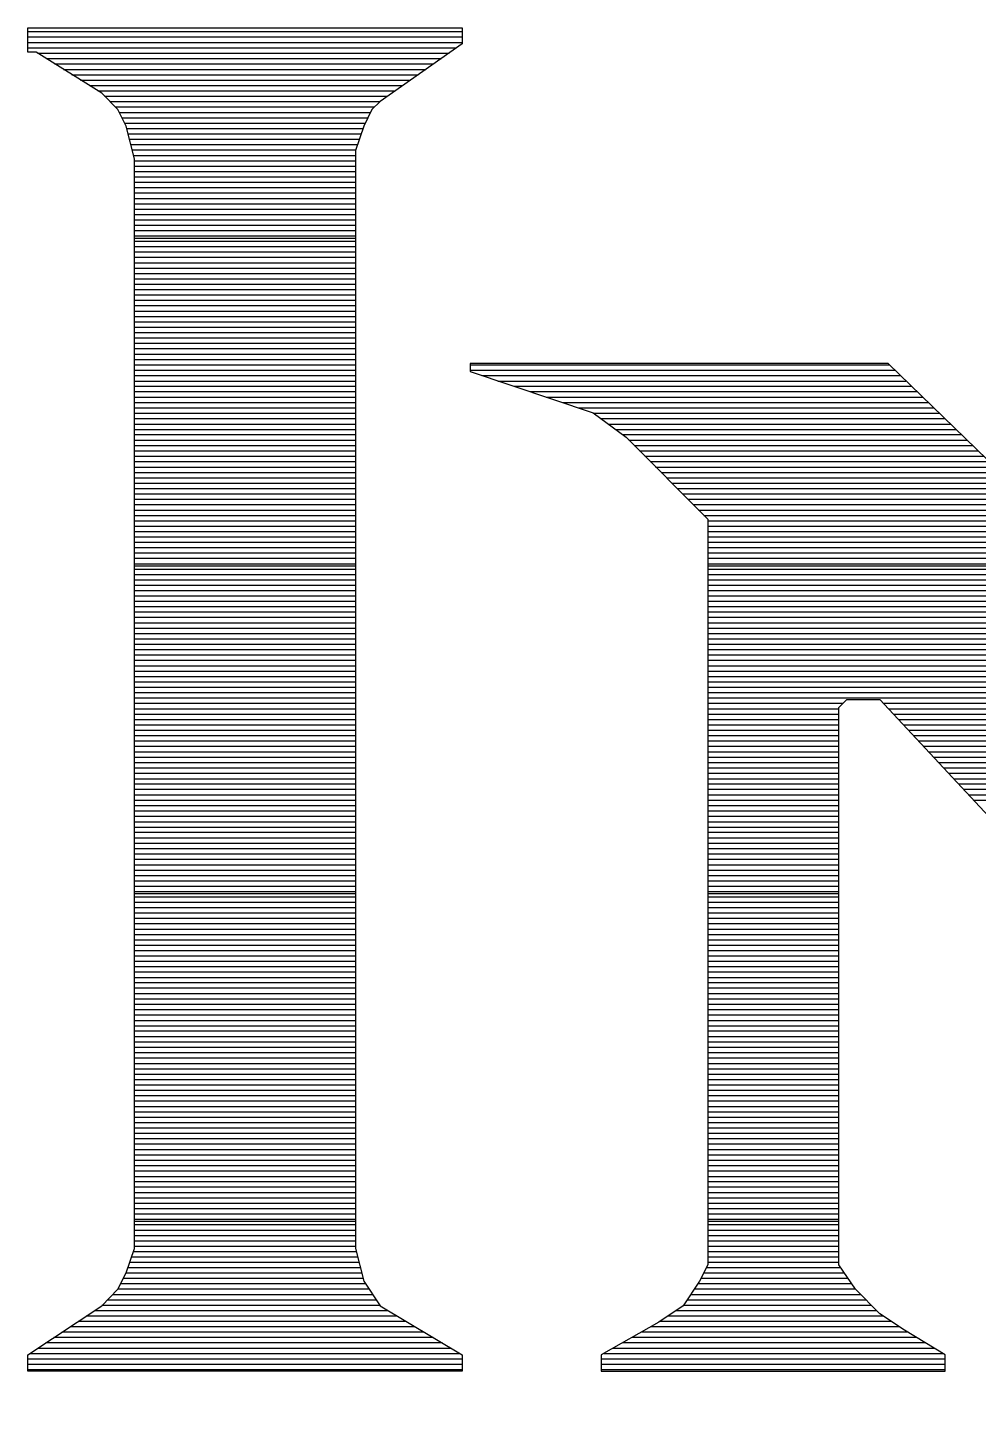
# Model space of a CAD drawing. Extents: x -19 to 106, y -45 to 160.
# Drawn here: x 1.801 to 2.795, y -30.653 to -29.204 of the extents above; entities that cross this region are included whole.
import ezdxf

# ---------------------------------------------------------------- set-up
doc = ezdxf.new("R2010")
doc.units = 0
doc.layers.add('DF_TITLE_BLOCK', color=2, linetype='CONTINUOUS')

msp = doc.modelspace()

# ---------------------------------------------------------------- linework, layer by layer
at = {"layer": 'DF_TITLE_BLOCK'}
for points in [[(1.800606, -29.229812), (1.800606, -29.204158)], [(1.800606, -29.204158), (1.809496, -29.204158)], [(1.800606, -29.204158), (1.809496, -29.204158)], [(1.800606, -29.229812), (1.800606, -29.204158)], [(1.800606, -29.204158), (1.809496, -29.204158)], [(1.800606, -29.229812), (1.800606, -29.204158)], [(1.809496, -29.204158), (2.255266, -29.204158)], [(1.809496, -29.204158), (2.255266, -29.204158)], [(1.809496, -29.204158), (2.255266, -29.204158)], [(2.255266, -29.204158), (2.255266, -29.221176)], [(2.255266, -29.204158), (2.255266, -29.221176)], [(2.255266, -29.204158), (2.255266, -29.221176)], [(1.800606, -29.208222), (2.255266, -29.208222)], [(1.800606, -29.21381), (2.255266, -29.21381)], [(1.800606, -29.219652), (2.255266, -29.219652)], [(2.255266, -29.221176), (2.169414, -29.281374)], [(2.255266, -29.221176), (2.169414, -29.281374)], [(2.255266, -29.221176), (2.169414, -29.281374)], [(1.800606, -29.22524), (2.249424, -29.22524)], [(1.809496, -29.229812), (1.800606, -29.229812)], [(1.809496, -29.229812), (1.800606, -29.229812)], [(1.809496, -29.229812), (1.800606, -29.229812)], [(1.878076, -29.272738), (1.809496, -29.229812)], [(1.878076, -29.272738), (1.809496, -29.229812)], [(1.878076, -29.272738), (1.809496, -29.229812)], [(1.81102, -29.230828), (2.24155, -29.230828)], [(1.81991, -29.236416), (2.233422, -29.236416)], [(1.8288, -29.242004), (2.225294, -29.242004)], [(1.837944, -29.247846), (2.217166, -29.247846)], [(1.846834, -29.253434), (2.209292, -29.253434)], [(1.855978, -29.259022), (2.201164, -29.259022)], [(1.865122, -29.26461), (2.193036, -29.26461)], [(1.874012, -29.270198), (2.185162, -29.270198)], [(1.895094, -29.289756), (1.878076, -29.272738)], [(1.895094, -29.289756), (1.878076, -29.272738)], [(1.895094, -29.289756), (1.878076, -29.272738)], [(1.881124, -29.275786), (2.177034, -29.275786)], [(1.886712, -29.281374), (2.16916, -29.281374)], [(1.8923, -29.286962), (2.163572, -29.286962)], [(1.903476, -29.307028), (1.895094, -29.289756)], [(1.903476, -29.307028), (1.895094, -29.289756)], [(1.903476, -29.307028), (1.895094, -29.289756)], [(1.896364, -29.292804), (2.159254, -29.292804)], [(2.160778, -29.289756), (2.152396, -29.307028)], [(2.160778, -29.289756), (2.152396, -29.307028)], [(2.160778, -29.289756), (2.152396, -29.307028)], [(2.169414, -29.281374), (2.160778, -29.289756)], [(2.169414, -29.281374), (2.160778, -29.289756)], [(2.169414, -29.281374), (2.160778, -29.289756)], [(1.899412, -29.298392), (2.15646, -29.298392)], [(1.901952, -29.30398), (2.15392, -29.30398)], [(1.912366, -29.341318), (1.903476, -29.307028)], [(1.912366, -29.341318), (1.903476, -29.307028)], [(1.912366, -29.341318), (1.903476, -29.307028)], [(2.152396, -29.307028), (2.143506, -29.332682)], [(2.152396, -29.307028), (2.143506, -29.332682)], [(2.152396, -29.307028), (2.143506, -29.332682)], [(1.904238, -29.309568), (2.15138, -29.309568)], [(1.905762, -29.315156), (2.149602, -29.315156)], [(1.907032, -29.320744), (2.14757, -29.320744)], [(1.908556, -29.326332), (2.145792, -29.326332)], [(1.909826, -29.33192), (2.144014, -29.33192)], [(1.91135, -29.337762), (2.143506, -29.337762)], [(2.143506, -29.332682), (2.143506, -30.481524)], [(2.143506, -29.332682), (2.143506, -30.481524)], [(2.143506, -29.332682), (2.143506, -30.481524)], [(1.912366, -30.481524), (1.912366, -29.341318)], [(1.912366, -30.481524), (1.912366, -29.341318)], [(1.912366, -30.481524), (1.912366, -29.341318)], [(1.912366, -29.34335), (2.143506, -29.34335)], [(1.912366, -29.348938), (2.143506, -29.348938)], [(1.912366, -29.354526), (2.143506, -29.354526)], [(1.912366, -29.360114), (2.143506, -29.360114)], [(1.912366, -29.365702), (2.143506, -29.365702)], [(1.912366, -29.37129), (2.143506, -29.37129)], [(1.912366, -29.376878), (2.143506, -29.376878)], [(1.912366, -29.38272), (2.143506, -29.38272)], [(1.912366, -29.388308), (2.143506, -29.388308)], [(1.912366, -29.393896), (2.143506, -29.393896)], [(1.912366, -29.399484), (2.143506, -29.399484)], [(1.912366, -29.405072), (2.143506, -29.405072)], [(1.912366, -29.410914), (2.143506, -29.410914)], [(1.912366, -29.416502), (2.143506, -29.416502)], [(1.912366, -29.421836), (2.143506, -29.421836)], [(1.912366, -29.424376), (2.143506, -29.424376)], [(1.912366, -29.427678), (2.143506, -29.427678)], [(1.912366, -29.433266), (2.143506, -29.433266)], [(1.912366, -29.438854), (2.143506, -29.438854)], [(1.912366, -29.444442), (2.143506, -29.444442)], [(1.912366, -29.45003), (2.143506, -29.45003)], [(1.912366, -29.455872), (2.143506, -29.455872)], [(1.912366, -29.46146), (2.143506, -29.46146)], [(1.912366, -29.467048), (2.143506, -29.467048)], [(1.912366, -29.472636), (2.143506, -29.472636)], [(1.912366, -29.478224), (2.143506, -29.478224)], [(1.912366, -29.483812), (2.143506, -29.483812)], [(1.912366, -29.4894), (2.143506, -29.4894)], [(1.912366, -29.494988), (2.143506, -29.494988)], [(1.912366, -29.50083), (2.143506, -29.50083)], [(1.912366, -29.506418), (2.143506, -29.506418)], [(1.912366, -29.512006), (2.143506, -29.512006)], [(1.912366, -29.517594), (2.143506, -29.517594)], [(1.912366, -29.523182), (2.143506, -29.523182)], [(1.912366, -29.52877), (2.143506, -29.52877)], [(1.912366, -29.534358), (2.143506, -29.534358)], [(1.912366, -29.539946), (2.143506, -29.539946)], [(1.912366, -29.545788), (2.143506, -29.545788)], [(1.912366, -29.551376), (2.143506, -29.551376)], [(2.701036, -29.555694), (2.263648, -29.555694)], [(2.263648, -29.555694), (2.263648, -29.564076)], [(2.263648, -29.555694), (2.263648, -29.564076)], [(2.701036, -29.555694), (2.263648, -29.555694)], [(2.263648, -29.555694), (2.263648, -29.564076)], [(2.701036, -29.555694), (2.263648, -29.555694)], [(3.266694, -30.104334), (2.701036, -29.555694)], [(3.266694, -30.104334), (2.701036, -29.555694)], [(3.266694, -30.104334), (2.701036, -29.555694)], [(1.912366, -29.556964), (2.143506, -29.556964)], [(1.912366, -29.562552), (2.143506, -29.562552)], [(1.912366, -29.56814), (2.143506, -29.56814)], [(2.263648, -29.556964), (2.702306, -29.556964)], [(2.263648, -29.562552), (2.708148, -29.562552)], [(2.263648, -29.564076), (2.392426, -29.607002)], [(2.263648, -29.564076), (2.392426, -29.607002)], [(2.263648, -29.564076), (2.392426, -29.607002)], [(2.27584, -29.56814), (2.71399, -29.56814)], [(1.912366, -29.573982), (2.143506, -29.573982)], [(1.912366, -29.579316), (2.143506, -29.579316)], [(2.292604, -29.573982), (2.719578, -29.573982)], [(2.309622, -29.579316), (2.72542, -29.579316)], [(1.912366, -29.584904), (2.143506, -29.584904)], [(1.912366, -29.590746), (2.143506, -29.590746)], [(1.912366, -29.596334), (2.143506, -29.596334)], [(2.326386, -29.584904), (2.731262, -29.584904)], [(2.34315, -29.590746), (2.737104, -29.590746)], [(2.360168, -29.596334), (2.742946, -29.596334)], [(1.912366, -29.601922), (2.143506, -29.601922)], [(1.912366, -29.60751), (2.143506, -29.60751)], [(1.912366, -29.613098), (2.143506, -29.613098)], [(2.377186, -29.601922), (2.748534, -29.601922)], [(2.392426, -29.607002), (2.426716, -29.632656)], [(2.392426, -29.607002), (2.426716, -29.632656)], [(2.392426, -29.607002), (2.426716, -29.632656)], [(2.392934, -29.60751), (2.754376, -29.60751)], [(2.4003, -29.613098), (2.760218, -29.613098)], [(1.912366, -29.61894), (2.143506, -29.61894)], [(1.912366, -29.624528), (2.143506, -29.624528)], [(2.40792, -29.61894), (2.76606, -29.61894)], [(2.41554, -29.624528), (2.771902, -29.624528)], [(1.912366, -29.629862), (2.143506, -29.629862)], [(1.912366, -29.635704), (2.143506, -29.635704)], [(1.912366, -29.641292), (2.143506, -29.641292)], [(2.422906, -29.629862), (2.77749, -29.629862)], [(2.426716, -29.632656), (2.512314, -29.718508)], [(2.426716, -29.632656), (2.512314, -29.718508)], [(2.426716, -29.632656), (2.512314, -29.718508)], [(2.42951, -29.635704), (2.783586, -29.635704)], [(2.435098, -29.641292), (2.789428, -29.641292)], [(1.912366, -29.64688), (2.143506, -29.64688)], [(1.912366, -29.652468), (2.143506, -29.652468)], [(2.440686, -29.64688), (2.795016, -29.64688)], [(2.446274, -29.652468), (2.800858, -29.652468)], [(1.912366, -29.658056), (2.143506, -29.658056)], [(1.912366, -29.663898), (2.143506, -29.663898)], [(1.912366, -29.669486), (2.143506, -29.669486)], [(2.451862, -29.658056), (2.8067, -29.658056)], [(2.45745, -29.663898), (2.812542, -29.663898)], [(2.463292, -29.669486), (2.818384, -29.669486)], [(1.912366, -29.675074), (2.143506, -29.675074)], [(1.912366, -29.680662), (2.143506, -29.680662)], [(2.46888, -29.675074), (2.823972, -29.675074)], [(2.474468, -29.680662), (2.829814, -29.680662)], [(1.912366, -29.68625), (2.143506, -29.68625)], [(1.912366, -29.691838), (2.143506, -29.691838)], [(1.912366, -29.697426), (2.143506, -29.697426)], [(2.480056, -29.68625), (2.835656, -29.68625)], [(2.485644, -29.691838), (2.841498, -29.691838)], [(2.491486, -29.697426), (2.84734, -29.697426)], [(1.912366, -29.703014), (2.143506, -29.703014)], [(1.912366, -29.708856), (2.143506, -29.708856)], [(1.912366, -29.714444), (2.143506, -29.714444)], [(2.497074, -29.703014), (2.852928, -29.703014)], [(2.502408, -29.708856), (2.85877, -29.708856)], [(2.50825, -29.714444), (2.864612, -29.714444)], [(1.912366, -29.720032), (2.143506, -29.720032)], [(1.912366, -29.72562), (2.143506, -29.72562)], [(2.512314, -29.718508), (2.512314, -30.498542)], [(2.512314, -29.718508), (2.512314, -30.498542)], [(2.512314, -29.718508), (2.512314, -30.498542)], [(2.512314, -29.720032), (2.870454, -29.720032)], [(2.512314, -29.72562), (2.876296, -29.72562)], [(1.912366, -29.731208), (2.143506, -29.731208)], [(1.912366, -29.736796), (2.143506, -29.736796)], [(1.912366, -29.742384), (2.143506, -29.742384)], [(2.512314, -29.731208), (2.881884, -29.731208)], [(2.512314, -29.736796), (2.887726, -29.736796)], [(2.512314, -29.742384), (2.893568, -29.742384)], [(1.912366, -29.747972), (2.143506, -29.747972)], [(1.912366, -29.753814), (2.143506, -29.753814)], [(2.512314, -29.747972), (2.89941, -29.747972)], [(2.512314, -29.753814), (2.905252, -29.753814)], [(1.912366, -29.759402), (2.143506, -29.759402)], [(1.912366, -29.76499), (2.143506, -29.76499)], [(1.912366, -29.767276), (2.143506, -29.767276)], [(1.912366, -29.770578), (2.143506, -29.770578)], [(2.512314, -29.759402), (2.91084, -29.759402)], [(2.512314, -29.76499), (2.916936, -29.76499)], [(2.512314, -29.767276), (2.919222, -29.767276)], [(2.512314, -29.770578), (2.922778, -29.770578)], [(1.912366, -29.776166), (2.143506, -29.776166)], [(1.912366, -29.782008), (2.143506, -29.782008)], [(1.912366, -29.787342), (2.143506, -29.787342)], [(2.512314, -29.776166), (2.928366, -29.776166)], [(2.512314, -29.782008), (2.934208, -29.782008)], [(2.512314, -29.787342), (2.94005, -29.787342)], [(1.912366, -29.79293), (2.143506, -29.79293)], [(1.912366, -29.798772), (2.143506, -29.798772)], [(2.512314, -29.79293), (2.945892, -29.79293)], [(2.512314, -29.798772), (2.951734, -29.798772)], [(1.912366, -29.80436), (2.143506, -29.80436)], [(1.912366, -29.809948), (2.143506, -29.809948)], [(1.912366, -29.815536), (2.143506, -29.815536)], [(2.512314, -29.80436), (2.957322, -29.80436)], [(2.512314, -29.809948), (2.963164, -29.809948)], [(2.512314, -29.815536), (2.969006, -29.815536)], [(1.912366, -29.821124), (2.143506, -29.821124)], [(1.912366, -29.826966), (2.143506, -29.826966)], [(2.512314, -29.821124), (2.974848, -29.821124)], [(2.512314, -29.826966), (2.98069, -29.826966)], [(1.912366, -29.832554), (2.143506, -29.832554)], [(1.912366, -29.837888), (2.143506, -29.837888)], [(1.912366, -29.84373), (2.143506, -29.84373)], [(2.512314, -29.832554), (2.986278, -29.832554)], [(2.512314, -29.837888), (2.99212, -29.837888)], [(2.512314, -29.84373), (2.997962, -29.84373)], [(1.912366, -29.849318), (2.143506, -29.849318)], [(1.912366, -29.854906), (2.143506, -29.854906)], [(2.512314, -29.849318), (3.003804, -29.849318)], [(2.512314, -29.854906), (3.009646, -29.854906)], [(1.912366, -29.860494), (2.143506, -29.860494)], [(1.912366, -29.866082), (2.143506, -29.866082)], [(1.912366, -29.871924), (2.143506, -29.871924)], [(2.512314, -29.860494), (3.015234, -29.860494)], [(2.512314, -29.866082), (3.021076, -29.866082)], [(2.512314, -29.871924), (3.026918, -29.871924)], [(1.912366, -29.877512), (2.143506, -29.877512)], [(1.912366, -29.8831), (2.143506, -29.8831)], [(1.912366, -29.888688), (2.143506, -29.888688)], [(2.512314, -29.877512), (3.03276, -29.877512)], [(2.512314, -29.8831), (3.038602, -29.8831)], [(2.512314, -29.888688), (3.044444, -29.888688)], [(1.912366, -29.894276), (2.143506, -29.894276)], [(1.912366, -29.899864), (2.143506, -29.899864)], [(2.512314, -29.894276), (3.050286, -29.894276)], [(2.512314, -29.899864), (3.056128, -29.899864)], [(1.912366, -29.905452), (2.143506, -29.905452)], [(1.912366, -29.91104), (2.143506, -29.91104)], [(1.912366, -29.916882), (2.143506, -29.916882)], [(2.512314, -29.905452), (3.061716, -29.905452)], [(2.512314, -29.91104), (2.653792, -29.91104)], [(2.512314, -29.916882), (2.649474, -29.916882)], [(2.649474, -29.915612), (2.657856, -29.906976)], [(2.649474, -29.915612), (2.657856, -29.906976)], [(2.649474, -29.915612), (2.657856, -29.906976)], [(2.649474, -30.498542), (2.649474, -29.915612)], [(2.649474, -30.498542), (2.649474, -29.915612)], [(2.649474, -30.498542), (2.649474, -29.915612)], [(2.657856, -29.906976), (2.692146, -29.906976)], [(2.657856, -29.906976), (2.692146, -29.906976)], [(2.657856, -29.906976), (2.692146, -29.906976)], [(2.692146, -29.906976), (3.386836, -30.652974)], [(2.692146, -29.906976), (3.386836, -30.652974)], [(2.692146, -29.906976), (3.386836, -30.652974)], [(2.695956, -29.91104), (3.067558, -29.91104)], [(2.70129, -29.916882), (3.0734, -29.916882)], [(1.912366, -29.92247), (2.143506, -29.92247)], [(1.912366, -29.928058), (2.143506, -29.928058)], [(2.512314, -29.92247), (2.649474, -29.92247)], [(2.512314, -29.928058), (2.649474, -29.928058)], [(2.706624, -29.92247), (3.079242, -29.92247)], [(2.711704, -29.928058), (3.085084, -29.928058)], [(1.912366, -29.933646), (2.143506, -29.933646)], [(1.912366, -29.939234), (2.143506, -29.939234)], [(1.912366, -29.944822), (2.143506, -29.944822)], [(2.512314, -29.933646), (2.649474, -29.933646)], [(2.512314, -29.939234), (2.649474, -29.939234)], [(2.512314, -29.944822), (2.649474, -29.944822)], [(2.717038, -29.933646), (3.090672, -29.933646)], [(2.722372, -29.939234), (3.096514, -29.939234)], [(2.727706, -29.944822), (3.102356, -29.944822)], [(1.912366, -29.95041), (2.143506, -29.95041)], [(1.912366, -29.955998), (2.143506, -29.955998)], [(2.512314, -29.95041), (2.649474, -29.95041)], [(2.512314, -29.955998), (2.649474, -29.955998)], [(2.732786, -29.95041), (3.108198, -29.95041)], [(2.737866, -29.955998), (3.11404, -29.955998)], [(1.912366, -29.96184), (2.143506, -29.96184)], [(1.912366, -29.967428), (2.143506, -29.967428)], [(1.912366, -29.973016), (2.143506, -29.973016)], [(2.512314, -29.96184), (2.649474, -29.96184)], [(2.512314, -29.967428), (2.649474, -29.967428)], [(2.512314, -29.973016), (2.649474, -29.973016)], [(2.7432, -29.96184), (3.119628, -29.96184)], [(2.748534, -29.967428), (3.12547, -29.967428)], [(2.753614, -29.973016), (3.131312, -29.973016)], [(1.912366, -29.978604), (2.143506, -29.978604)], [(1.912366, -29.984192), (2.143506, -29.984192)], [(1.912366, -29.990034), (2.143506, -29.990034)], [(2.512314, -29.978604), (2.649474, -29.978604)], [(2.512314, -29.984192), (2.649474, -29.984192)], [(2.512314, -29.990034), (2.649474, -29.990034)], [(2.758948, -29.978604), (3.137154, -29.978604)], [(2.764282, -29.984192), (3.142996, -29.984192)], [(2.769362, -29.990034), (3.148584, -29.990034)], [(1.912366, -29.995368), (2.143506, -29.995368)], [(1.912366, -30.000956), (2.143506, -30.000956)], [(2.512314, -29.995368), (2.649474, -29.995368)], [(2.512314, -30.000956), (2.649474, -30.000956)], [(2.774696, -29.995368), (3.154426, -29.995368)], [(2.779776, -30.000956), (3.160268, -30.000956)], [(1.912366, -30.006798), (2.143506, -30.006798)], [(1.912366, -30.012386), (2.143506, -30.012386)], [(1.912366, -30.017974), (2.143506, -30.017974)], [(2.512314, -30.006798), (2.649474, -30.006798)], [(2.512314, -30.012386), (2.649474, -30.012386)], [(2.512314, -30.017974), (2.649474, -30.017974)], [(2.78511, -30.006798), (3.16611, -30.006798)], [(2.790444, -30.012386), (3.171952, -30.012386)], [(1.912366, -30.023562), (2.143506, -30.023562)], [(1.912366, -30.02915), (2.143506, -30.02915)], [(2.512314, -30.023562), (2.649474, -30.023562)], [(2.512314, -30.02915), (2.649474, -30.02915)], [(1.912366, -30.034992), (2.143506, -30.034992)], [(1.912366, -30.04058), (2.143506, -30.04058)], [(1.912366, -30.045914), (2.143506, -30.045914)], [(2.512314, -30.034992), (2.649474, -30.034992)], [(2.512314, -30.04058), (2.649474, -30.04058)], [(2.512314, -30.045914), (2.649474, -30.045914)], [(1.912366, -30.051756), (2.143506, -30.051756)], [(1.912366, -30.057344), (2.143506, -30.057344)], [(1.912366, -30.062932), (2.143506, -30.062932)], [(2.512314, -30.051756), (2.649474, -30.051756)], [(2.512314, -30.057344), (2.649474, -30.057344)], [(2.512314, -30.062932), (2.649474, -30.062932)], [(1.912366, -30.06852), (2.143506, -30.06852)], [(1.912366, -30.074108), (2.143506, -30.074108)], [(2.512314, -30.06852), (2.649474, -30.06852)], [(2.512314, -30.074108), (2.649474, -30.074108)], [(1.912366, -30.07995), (2.143506, -30.07995)], [(1.912366, -30.085538), (2.143506, -30.085538)], [(1.912366, -30.091126), (2.143506, -30.091126)], [(2.512314, -30.07995), (2.649474, -30.07995)], [(2.512314, -30.085538), (2.649474, -30.085538)], [(2.512314, -30.091126), (2.649474, -30.091126)], [(1.912366, -30.096714), (2.143506, -30.096714)], [(1.912366, -30.102302), (2.143506, -30.102302)], [(2.512314, -30.096714), (2.649474, -30.096714)], [(2.512314, -30.102302), (2.649474, -30.102302)], [(1.912366, -30.10789), (2.143506, -30.10789)], [(1.912366, -30.110176), (2.143506, -30.110176)], [(1.912366, -30.113478), (2.143506, -30.113478)], [(1.912366, -30.119066), (2.143506, -30.119066)], [(2.512314, -30.10789), (2.649474, -30.10789)], [(2.512314, -30.110176), (2.649474, -30.110176)], [(2.512314, -30.113478), (2.649474, -30.113478)], [(2.512314, -30.119066), (2.649474, -30.119066)], [(1.912366, -30.124908), (2.143506, -30.124908)], [(1.912366, -30.130496), (2.143506, -30.130496)], [(2.512314, -30.124908), (2.649474, -30.124908)], [(2.512314, -30.130496), (2.649474, -30.130496)], [(1.912366, -30.136084), (2.143506, -30.136084)], [(1.912366, -30.141672), (2.143506, -30.141672)], [(1.912366, -30.14726), (2.143506, -30.14726)], [(2.512314, -30.136084), (2.649474, -30.136084)], [(2.512314, -30.141672), (2.649474, -30.141672)], [(2.512314, -30.14726), (2.649474, -30.14726)], [(1.912366, -30.152848), (2.143506, -30.152848)], [(1.912366, -30.158436), (2.143506, -30.158436)], [(1.912366, -30.164024), (2.143506, -30.164024)], [(2.512314, -30.152848), (2.649474, -30.152848)], [(2.512314, -30.158436), (2.649474, -30.158436)], [(2.512314, -30.164024), (2.649474, -30.164024)], [(1.912366, -30.169866), (2.143506, -30.169866)], [(1.912366, -30.175454), (2.143506, -30.175454)], [(2.512314, -30.169866), (2.649474, -30.169866)], [(2.512314, -30.175454), (2.649474, -30.175454)], [(1.912366, -30.181042), (2.143506, -30.181042)], [(1.912366, -30.18663), (2.143506, -30.18663)], [(1.912366, -30.192218), (2.143506, -30.192218)], [(2.512314, -30.181042), (2.649474, -30.181042)], [(2.512314, -30.18663), (2.649474, -30.18663)], [(2.512314, -30.192218), (2.649474, -30.192218)], [(1.912366, -30.19806), (2.143506, -30.19806)], [(1.912366, -30.203394), (2.143506, -30.203394)], [(2.512314, -30.19806), (2.649474, -30.19806)], [(2.512314, -30.203394), (2.649474, -30.203394)], [(1.912366, -30.208982), (2.143506, -30.208982)], [(1.912366, -30.214824), (2.143506, -30.214824)], [(1.912366, -30.220412), (2.143506, -30.220412)], [(2.512314, -30.208982), (2.649474, -30.208982)], [(2.512314, -30.214824), (2.649474, -30.214824)], [(2.512314, -30.220412), (2.649474, -30.220412)], [(1.912366, -30.226), (2.143506, -30.226)], [(1.912366, -30.231588), (2.143506, -30.231588)], [(2.512314, -30.226), (2.649474, -30.226)], [(2.512314, -30.231588), (2.649474, -30.231588)], [(1.912366, -30.237176), (2.143506, -30.237176)], [(1.912366, -30.243018), (2.143506, -30.243018)], [(1.912366, -30.248606), (2.143506, -30.248606)], [(2.512314, -30.237176), (2.649474, -30.237176)], [(2.512314, -30.243018), (2.649474, -30.243018)], [(2.512314, -30.248606), (2.649474, -30.248606)], [(1.912366, -30.25394), (2.143506, -30.25394)], [(1.912366, -30.259782), (2.143506, -30.259782)], [(1.912366, -30.26537), (2.143506, -30.26537)], [(2.512314, -30.25394), (2.649474, -30.25394)], [(2.512314, -30.259782), (2.649474, -30.259782)], [(2.512314, -30.26537), (2.649474, -30.26537)], [(1.912366, -30.270958), (2.143506, -30.270958)], [(1.912366, -30.276546), (2.143506, -30.276546)], [(2.512314, -30.270958), (2.649474, -30.270958)], [(2.512314, -30.276546), (2.649474, -30.276546)], [(1.912366, -30.282134), (2.143506, -30.282134)], [(1.912366, -30.287976), (2.143506, -30.287976)], [(1.912366, -30.293564), (2.143506, -30.293564)], [(2.512314, -30.282134), (2.649474, -30.282134)], [(2.512314, -30.287976), (2.649474, -30.287976)], [(2.512314, -30.293564), (2.649474, -30.293564)], [(1.912366, -30.299152), (2.143506, -30.299152)], [(1.912366, -30.30474), (2.143506, -30.30474)], [(2.512314, -30.299152), (2.649474, -30.299152)], [(2.512314, -30.30474), (2.649474, -30.30474)], [(1.912366, -30.310328), (2.143506, -30.310328)], [(1.912366, -30.315916), (2.143506, -30.315916)], [(1.912366, -30.321504), (2.143506, -30.321504)], [(2.512314, -30.310328), (2.649474, -30.310328)], [(2.512314, -30.315916), (2.649474, -30.315916)], [(2.512314, -30.321504), (2.649474, -30.321504)], [(1.912366, -30.327092), (2.143506, -30.327092)], [(1.912366, -30.332934), (2.143506, -30.332934)], [(2.512314, -30.327092), (2.649474, -30.327092)], [(2.512314, -30.332934), (2.649474, -30.332934)], [(1.912366, -30.338522), (2.143506, -30.338522)], [(1.912366, -30.34411), (2.143506, -30.34411)], [(1.912366, -30.349698), (2.143506, -30.349698)], [(2.512314, -30.338522), (2.649474, -30.338522)], [(2.512314, -30.34411), (2.649474, -30.34411)], [(2.512314, -30.349698), (2.649474, -30.349698)], [(1.912366, -30.355286), (2.143506, -30.355286)], [(1.912366, -30.360874), (2.143506, -30.360874)], [(1.912366, -30.366462), (2.143506, -30.366462)], [(2.512314, -30.355286), (2.649474, -30.355286)], [(2.512314, -30.360874), (2.649474, -30.360874)], [(2.512314, -30.366462), (2.649474, -30.366462)], [(1.912366, -30.37205), (2.143506, -30.37205)], [(1.912366, -30.377892), (2.143506, -30.377892)], [(2.512314, -30.37205), (2.649474, -30.37205)], [(2.512314, -30.377892), (2.649474, -30.377892)], [(1.912366, -30.38348), (2.143506, -30.38348)], [(1.912366, -30.389068), (2.143506, -30.389068)], [(1.912366, -30.394656), (2.143506, -30.394656)], [(2.512314, -30.38348), (2.649474, -30.38348)], [(2.512314, -30.389068), (2.649474, -30.389068)], [(2.512314, -30.394656), (2.649474, -30.394656)], [(1.912366, -30.400244), (2.143506, -30.400244)], [(1.912366, -30.406086), (2.143506, -30.406086)], [(2.512314, -30.400244), (2.649474, -30.400244)], [(2.512314, -30.406086), (2.649474, -30.406086)], [(1.912366, -30.41142), (2.143506, -30.41142)], [(1.912366, -30.417008), (2.143506, -30.417008)], [(1.912366, -30.42285), (2.143506, -30.42285)], [(2.512314, -30.41142), (2.649474, -30.41142)], [(2.512314, -30.417008), (2.649474, -30.417008)], [(2.512314, -30.42285), (2.649474, -30.42285)], [(1.912366, -30.428438), (2.143506, -30.428438)], [(1.912366, -30.434026), (2.143506, -30.434026)], [(1.912366, -30.439614), (2.143506, -30.439614)], [(2.512314, -30.428438), (2.649474, -30.428438)], [(2.512314, -30.434026), (2.649474, -30.434026)], [(2.512314, -30.439614), (2.649474, -30.439614)], [(1.912366, -30.445202), (2.143506, -30.445202)], [(1.912366, -30.451044), (2.143506, -30.451044)], [(1.912366, -30.453076), (2.143506, -30.453076)], [(2.512314, -30.445202), (2.649474, -30.445202)], [(2.512314, -30.451044), (2.649474, -30.451044)], [(2.512314, -30.453076), (2.649474, -30.453076)], [(1.912366, -30.456632), (2.143506, -30.456632)], [(1.912366, -30.46222), (2.143506, -30.46222)], [(1.912366, -30.467808), (2.143506, -30.467808)], [(2.512314, -30.456632), (2.649474, -30.456632)], [(2.512314, -30.46222), (2.649474, -30.46222)], [(2.512314, -30.467808), (2.649474, -30.467808)], [(1.903476, -30.507178), (1.912366, -30.481524)], [(1.903476, -30.507178), (1.912366, -30.481524)], [(1.903476, -30.507178), (1.912366, -30.481524)], [(1.912366, -30.473396), (2.143506, -30.473396)], [(1.912366, -30.478984), (2.143506, -30.478984)], [(2.143506, -30.481524), (2.152396, -30.515814)], [(2.143506, -30.481524), (2.152396, -30.515814)], [(2.143506, -30.481524), (2.152396, -30.515814)], [(2.512314, -30.473396), (2.649474, -30.473396)], [(2.512314, -30.478984), (2.649474, -30.478984)], [(1.907286, -30.496002), (2.147316, -30.496002)], [(1.909318, -30.49016), (2.145792, -30.49016)], [(1.911096, -30.484572), (2.144522, -30.484572)], [(2.512314, -30.484572), (2.649474, -30.484572)], [(2.512314, -30.49016), (2.649474, -30.49016)], [(2.512314, -30.496002), (2.649474, -30.496002)], [(1.895094, -30.524196), (1.903476, -30.507178)], [(1.895094, -30.524196), (1.903476, -30.507178)], [(1.895094, -30.524196), (1.903476, -30.507178)], [(1.903476, -30.507178), (2.15011, -30.507178)], [(1.905508, -30.50159), (2.148586, -30.50159)], [(2.512314, -30.498542), (2.503678, -30.515814)], [(2.512314, -30.498542), (2.503678, -30.515814)], [(2.512314, -30.498542), (2.503678, -30.515814)], [(2.507996, -30.507178), (2.655316, -30.507178)], [(2.51079, -30.50159), (2.651506, -30.50159)], [(2.666746, -30.524196), (2.649474, -30.498542)], [(2.666746, -30.524196), (2.649474, -30.498542)], [(2.666746, -30.524196), (2.649474, -30.498542)], [(1.878076, -30.541468), (1.895094, -30.524196)], [(1.878076, -30.541468), (1.895094, -30.524196)], [(1.878076, -30.541468), (1.895094, -30.524196)], [(1.895094, -30.523942), (2.15773, -30.523942)], [(1.897888, -30.518354), (2.15392, -30.518354)], [(1.900936, -30.512766), (2.151634, -30.512766)], [(2.152396, -30.515814), (2.169414, -30.541468)], [(2.152396, -30.515814), (2.169414, -30.541468)], [(2.152396, -30.515814), (2.169414, -30.541468)], [(2.503678, -30.515814), (2.486406, -30.541468)], [(2.503678, -30.515814), (2.486406, -30.541468)], [(2.503678, -30.515814), (2.486406, -30.541468)], [(2.49809, -30.523942), (2.666238, -30.523942)], [(2.5019, -30.518354), (2.662682, -30.518354)], [(2.505202, -30.512766), (2.658872, -30.512766)], [(2.692146, -30.550104), (2.666746, -30.524196)], [(2.692146, -30.550104), (2.666746, -30.524196)], [(2.692146, -30.550104), (2.666746, -30.524196)], [(1.87833, -30.54096), (2.16916, -30.54096)], [(1.884172, -30.535118), (2.16535, -30.535118)], [(1.88976, -30.52953), (2.16154, -30.52953)], [(2.486914, -30.54096), (2.683256, -30.54096)], [(2.490724, -30.535118), (2.677668, -30.535118)], [(2.494534, -30.52953), (2.67208, -30.52953)], [(1.800606, -30.592776), (1.878076, -30.541468)], [(1.800606, -30.592776), (1.878076, -30.541468)], [(1.800606, -30.592776), (1.878076, -30.541468)], [(1.86182, -30.552136), (2.187194, -30.552136)], [(1.870456, -30.546548), (2.177796, -30.546548)], [(2.169414, -30.541468), (2.255266, -30.592776)], [(2.169414, -30.541468), (2.255266, -30.592776)], [(2.169414, -30.541468), (2.255266, -30.592776)], [(2.486406, -30.541468), (2.461006, -30.558486)], [(2.486406, -30.541468), (2.461006, -30.558486)], [(2.486406, -30.541468), (2.461006, -30.558486)], [(2.470404, -30.552136), (2.695448, -30.552136)], [(2.478786, -30.546548), (2.688844, -30.546548)], [(2.718054, -30.567122), (2.692146, -30.550104)], [(2.718054, -30.567122), (2.692146, -30.550104)], [(2.718054, -30.567122), (2.692146, -30.550104)], [(1.83642, -30.5689), (2.215388, -30.5689)], [(1.845056, -30.563312), (2.20599, -30.563312)], [(1.853438, -30.557724), (2.196592, -30.557724)], [(2.461006, -30.558486), (2.400808, -30.592776)], [(2.461006, -30.558486), (2.400808, -30.592776)], [(2.461006, -30.558486), (2.400808, -30.592776)], [(2.442718, -30.5689), (2.721102, -30.5689)], [(2.45237, -30.563312), (2.712466, -30.563312)], [(2.462022, -30.557724), (2.704084, -30.557724)], [(2.760726, -30.592776), (2.718054, -30.567122)], [(2.760726, -30.592776), (2.718054, -30.567122)], [(2.760726, -30.592776), (2.718054, -30.567122)], [(1.819656, -30.580076), (2.234184, -30.580076)], [(1.828038, -30.574488), (2.224786, -30.574488)], [(2.422906, -30.580076), (2.739898, -30.580076)], [(2.432812, -30.574488), (2.7305, -30.574488)], [(1.800606, -30.610048), (1.800606, -30.592776)], [(1.800606, -30.610048), (1.800606, -30.592776)], [(1.800606, -30.610048), (1.800606, -30.592776)], [(1.800606, -30.597094), (2.255266, -30.597094)], [(1.802892, -30.591506), (2.25298, -30.591506)], [(1.811274, -30.585918), (2.243328, -30.585918)], [(2.255266, -30.592776), (2.255266, -30.610048)], [(2.255266, -30.592776), (2.255266, -30.610048)], [(2.255266, -30.592776), (2.255266, -30.610048)], [(2.400808, -30.592776), (2.400808, -30.610048)], [(2.400808, -30.592776), (2.400808, -30.610048)], [(2.400808, -30.592776), (2.400808, -30.610048)], [(2.400808, -30.597094), (2.760726, -30.597094)], [(2.403348, -30.591506), (2.75844, -30.591506)], [(2.413, -30.585918), (2.749296, -30.585918)], [(2.760726, -30.610048), (2.760726, -30.592776)], [(2.760726, -30.610048), (2.760726, -30.592776)], [(2.760726, -30.610048), (2.760726, -30.592776)], [(1.800606, -30.602682), (2.255266, -30.602682)], [(1.800606, -30.60827), (2.255266, -30.60827)], [(2.255266, -30.610048), (1.800606, -30.610048)], [(2.255266, -30.610048), (1.800606, -30.610048)], [(2.255266, -30.610048), (1.800606, -30.610048)], [(2.400808, -30.602682), (2.760726, -30.602682)], [(2.400808, -30.60827), (2.760726, -30.60827)], [(2.400808, -30.610048), (2.760726, -30.610048)], [(2.400808, -30.610048), (2.760726, -30.610048)], [(2.400808, -30.610048), (2.760726, -30.610048)]]:
    msp.add_lwpolyline(points, dxfattribs=at)

doc.saveas('drawing.dxf')
